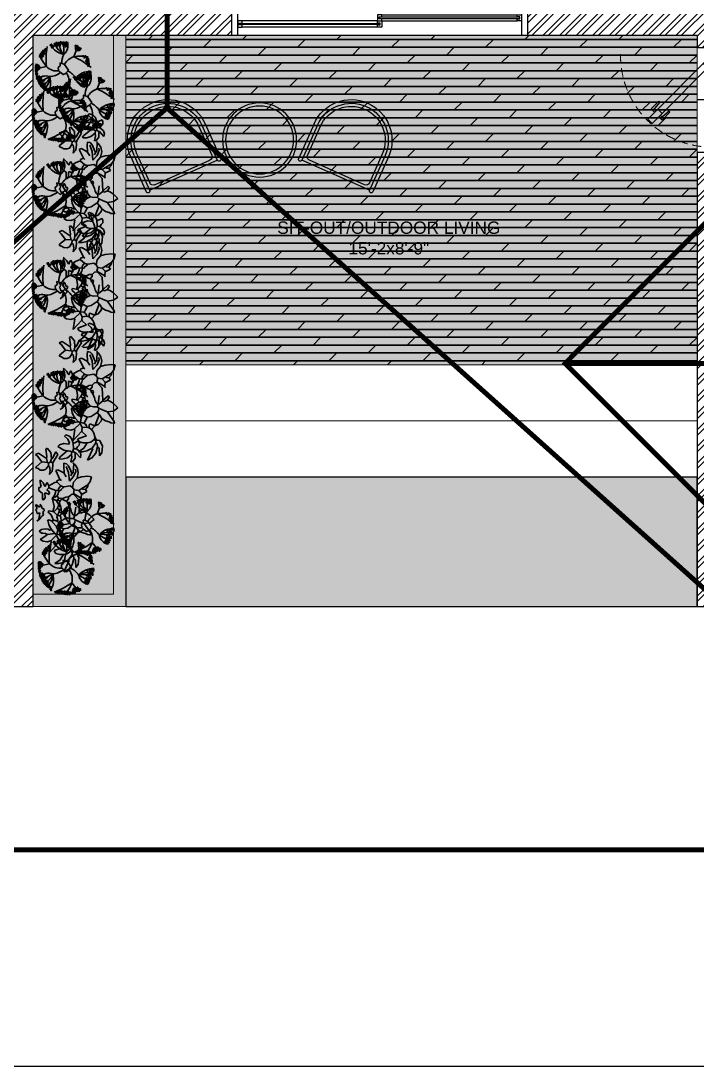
# Model space of a CAD drawing. Header units: millimetres. Extents: x 0 to 59560, y 0 to 21447.
# Drawn here: x 41083 to 46563, y 0 to 8467 of the extents above; entities that cross this region are included whole.
import ezdxf
from ezdxf.enums import TextEntityAlignment as Align

# ---------------------------------------------------------------- set-up
doc = ezdxf.new("R2010")
doc.units = ezdxf.units.MM
doc.header["$LTSCALE"] = 150
doc.linetypes.add('DASHED', pattern=[0.75, 0.5, -0.25])
for name, color, linetype in [('ad-Door', 11, 'Continuous'), ('ad-Elevation 10', 8, 'Continuous'), ('ad-Furniture', 8, 'Continuous'), ('ad-Glass Sectionline', 140, 'Continuous'), ('ad-Text', 7, 'Continuous'), ('ad-Text Main_Door&window Label', 7, 'Continuous'), ('ad-Verandah', 33, 'Continuous'), ('ad-Wall', 240, 'Continuous'), ('ad-Wall hatch', 8, 'Continuous')]:
    doc.layers.add(name, color=color, linetype=linetype)
doc.layers.add('ad-Landscape', color=7, linetype='Continuous', lineweight=35, true_color=0x007f00)
doc.layers.add('ad-Landscape 2', color=7, linetype='Continuous', lineweight=35, true_color=0x264c00)
doc.layers.add('ad-Primary Roof', color=5, linetype='Continuous', true_color=0x0000ff)
doc.layers.add('ad-Secondary Roof', color=6, linetype='Continuous', true_color=0xff00ff)
doc.styles.add('New Text Style', font='arial.ttf', dxfattribs={"height": 100})
doc.styles.get("Standard").update_dxf_attribs({"font": 'arial.ttf'})

# ---------------------------------------------------------------- blocks, each defined once
blk = doc.blocks.new('zw$BA31')
at = {"layer": 'ad-Primary Roof', "linetype": 'DASHED', "ltscale": 2, "const_width": 40}
for points in [[(-8660, -5950), (-8660, -9750)], [(-15525, -15760), (-8660, -9750), (-1945, -15760)], [(-15525, -14390), (-15525, -15760), (-1945, -15760), (-1945, -15310)]]:
    blk.add_lwpolyline(points, dxfattribs=at)
at = {"layer": 'ad-Secondary Roof', "linetype": 'DASHED', "ltscale": 2, "const_width": 40}
for points in [[(-1945, -8330), (-5435, -11820), (-1945, -15310)], [(-5435, -11820), (-335.5, -11820)]]:
    blk.add_lwpolyline(points, dxfattribs=at)
blk = doc.blocks.new('$ZCDB_AUDIT_GENERATED_C77D')
blk.add_wipeout([(0, 230), (2400, 230), (2400, 0), (0, 0)]).dxf.layer = 'ad-Elevation 10'
at = {"layer": 'ad-Elevation 10'}
for points in [[(2400, 230), (0, 230)], [(2400, 0), (0, 0)]]:
    blk.add_lwpolyline(points, dxfattribs=at)
for points in [[(50, 0), (50, 230), (0, 230), (0, 0)], [(2350, 0), (2400, 0), (2400, 230), (2350, 230)], [(85, 83), (85, 65), (50, 65), (50, 115), (85, 115), (85, 97), (63, 97), (63, 83)], [(1217.5, 133), (1217.5, 115), (1182.5, 115), (1182.5, 165), (1217.5, 165), (1217.5, 147), (1195.5, 147), (1195.5, 133)], [(1182.5, 83), (1182.5, 65), (1217.5, 65), (1217.5, 115), (1182.5, 115), (1182.5, 97), (1204.5, 97), (1204.5, 83)], [(2315, 133), (2315, 115), (2350, 115), (2350, 165), (2315, 165), (2315, 147), (2337, 147), (2337, 133)]]:
    blk.add_lwpolyline(points, close=True, dxfattribs=at)
at = {"layer": 'ad-Glass Sectionline'}
for points in [[(1200, 95), (65, 95), (65, 85), (1200, 85)], [(1200, 145), (2335, 145), (2335, 135), (1200, 135)]]:
    blk.add_lwpolyline(points, close=True, dxfattribs=at)
for points in [[(1182.5, 115), (85, 115)], [(1217.5, 165), (2315, 165)], [(1217.5, 115), (2315, 115)], [(1182.5, 65), (85, 65)]]:
    blk.add_lwpolyline(points, dxfattribs=at)
blk = doc.blocks.new('*U82')
blk.add_blockref('$ZCDB_AUDIT_GENERATED_C77D', (0, 0))
blk = doc.blocks.new('$ZCDB_AUDIT_GENERATED_1EADF1')
at = {"color": 82}
blk.add_lwpolyline([(214, -99, -0.332157), (271, -91, 2.110716)], format="xyb", dxfattribs=at)
at = {"layer": 'ad-Landscape'}
for points in [[(16, 279, -0.2826), (-12, 229), (-24, 165, 0.08666), (-144, 235)], [(-12, 229, -0.332157), (-47, 274, 2.110716)], [(107, 261, 0.297027), (76, 134, 0.202579), (210, 192)], [(143, 244, 0.034752), (76, 134, 0.322006), (167, 229)], [(-55, 12, 0.124299), (-145, -8, 0.235359), (-244, 124, 3.344811)], [(18, 39, 0.239145), (-24, 165, 0.066971), (-223, 159)], [(33, 25, 0.160891), (76, 134, 0.235359), (239, 155, 3.344811)], [(259, 119, -0.066971), (165, -57, -0.237273), (36, -31)], [(-261, 80, -0.202579), (-145, -8, 0.322006), (-272, 24)], [(286, 12, -0.08666), (165, -57), (214, -99, 0.2826), (244, -149)], [(-270, -44, 0.297027), (-145, -8, -0.034752), (-273, -4)], [(-240, -132, -0.2826), (-183, -131), (-122, -109), (-122, -109, -0.217045), (-45, -15)], [(20, -47, 0.144947), (89, -127, 0.235359), (24, -279, 3.344811)], [(-183, -131, -0.332157), (-205, -184, 2.110716)], [(-122, -249, -0.08666), (-122, -109), (-122, -109, 0.066971), (-16, -279)], [(71, -272, -0.202579), (89, -127, 0.322006), (124, -254)], [(182, -218, 0.297027), (89, -127, -0.034752), (149, -241)]]:
    blk.add_lwpolyline(points, format="xyb", dxfattribs=at)
blk.add_lwpolyline([(-57, 15), (-44, -16), (12, -54), (43, -24), (55, -2), (31, 27), (13, 44), (-15, 47), (-32, 27), (-59, 30)], close=True, dxfattribs=at)
at = {"layer": 'ad-Landscape 2'}
for centre in [(-165, 212), (-153, 212), (-151, 220), (-138, 225), (-138, 204), (-132, 221), (-124, 231), (-124, 210), (-108, 216), (-32, 272), (-32, 251), (-22, 272), (-22, 265), (-22, 251), (-22, 243), (-9, 272), (-9, 251), (-1, 263), (-1, 241), (5, 272), (5, 251), (21, 270), (21, 261), (38, 268), (46, 259), (54, 267), (68, 257), (74, 259), (74, 237), (85, 239), (85, 218), (91, 259), (91, 237), (103, 253), (103, 239), (103, 231), (103, 218), (111, 212), (121, 243), (121, 221), (125, 227), (125, 206), (132, 237), (132, 216), (142, 235), (142, 214), (146, 214), (152, 227), (152, 206), (158, 204), (168, 220), (176, 210), (181, 204), (-243, 116), (-238, 124), (-232, 110), (-218, 110), (-198, 173), (-189, 178), (-181, 196), (-181, 174), (-165, 190), (-153, 190), (-151, 198), (-132, 200), (111, 190), (146, 192), (158, 182), (168, 198), (176, 188), (181, 182), (193, 194), (193, 173), (207, 176), (207, 155), (215, 157), (230, 153), (238, 149), (258, 104), (-267, 24), (-265, -4), (-261, 63), (-261, 41), (-261, 10), (-255, 33), (-255, 22), (-251, 0), (-249, 84), (-249, 73), (-247, 57), (-243, 47), (-240, 82), (-240, 32), (-234, 73), (-234, -4), (-230, 59), (-224, 98), (248, 73), (248, 51), (254, 35), (254, 14), (256, -2), (258, 82), (262, 86), (262, 65), (264, 39), (266, 65), (266, 43), (273, 18), (273, -4), (-265, -33), (-259, -15), (-257, -41), (-255, -23), (-245, -14), (-243, -35), (-238, -27), (-224, -27), (221, -86), (221, -108), (226, -76), (226, -98), (234, -102), (240, -70), (240, -92), (246, -86), (246, -108), (246, -109), (254, -68), (254, -90), (256, -23), (256, -68), (262, -88), (264, -21), (264, -43), (268, -49), (268, -70), (279, -15), (279, -37), (-232, -125), (-228, -143), (-216, -139), (-212, -160), (-208, -153), (-204, -129), (-204, -174), (-200, -151), (-195, -153), (-128, -200), (-114, -213), (48, -213), (91, -207), (119, -203), (127, -200), (134, -198), (146, -194), (158, -190), (158, -211), (162, -202), (170, -196), (213, -115), (228, -119), (228, -141), (234, -123), (246, -131), (-126, -223), (-118, -237), (-104, -237), (-101, -251), (-93, -241), (-85, -254), (-81, -231), (-71, -254), (-65, -243), (-57, -256), (-54, -233), (-44, -256), (-34, -250), (25, -258), (33, -272), (37, -249), (46, -272), (48, -235), (62, -250), (70, -264), (74, -241), (82, -223), (82, -245), (84, -264), (91, -229), (109, -223), (109, -245), (119, -225), (125, -215), (125, -237), (127, -221), (134, -219), (140, -223), (146, -215), (162, -223), (170, -217)]:
    blk.add_circle(centre, 5.54, dxfattribs=at)
blk = doc.blocks.new('$ZCDB_AUDIT_GENERATED_1EAED1')
for p, q in [((-6.87, 7.43), (-6.56, 7.43)), ((-6.85, 7.18), (-6.87, 7.43)), ((-6.78, 6.73), (-6.85, 7.18)), ((-6.56, 6.36), (-6.78, 6.73)), ((-6.56, 7.43), (-4.64, 6.2)), ((-4.49, 6.13), (-4.38, 7.36)), ((-4.38, 7.36), (-3.78, 8.29)), ((-3.78, 8.29), (-2.83, 7.4)), ((-2.83, 7.4), (-2.4, 6.84)), ((-2.4, 6.84), (-2.1, 6.2)), ((-2.1, 6.2), (-1.41, 6.66)), ((-1.41, 6.66), (-1.18, 6.43)), ((2.05, 7.05), (1.66, 6.2)), ((2.51, 6.74), (2.05, 7.05)), ((2.51, 6.74), (3.12, 7.28)), ((2.51, 6.74), (2.58, 6.2)), ((2.74, 6.05), (3.42, 7.29)), ((3.12, 7.28), (3.43, 7.28)), ((3.42, 7.29), (4.09, 7.8)), ((4.09, 7.8), (5.08, 8.14)), ((5.08, 8.14), (5.19, 7.4)), ((5.19, 7.4), (5.11, 6.07)), ((-12.83, 4.56), (-13.44, 4.03)), ((-11.47, 4.74), (-12.83, 4.56)), ((-10.31, 4.25), (-11.47, 4.74)), ((-6.99, 4.11), (-6.32, 4.7)), ((-5.03, 4.36), (-6.79, 3.59)), ((-6.56, 6.36), (-6.33, 5.59)), ((-6.33, 5.59), (-5.79, 4.9)), ((-6.32, 4.7), (-5.79, 4.9)), ((-5.79, 4.9), (-5.03, 4.43)), ((-5.03, 4.43), (-5.03, 4.36)), ((-5.03, 4.36), (-4.49, 3.97)), ((-4.64, 6.2), (-4.49, 6.13)), ((-4.1, 5.22), (-4.49, 6.13)), ((-4.17, 4.25), (-3.64, 4.36)), ((-3.64, 4.36), (-4.1, 5.22)), ((-3.64, 4.36), (-3.33, 4.05)), ((-2.18, 5.28), (-2.8, 4.43)), ((-2.8, 4.43), (-2.72, 4.28)), ((-2.72, 4.28), (-1.03, 4.59)), ((-2.1, 6.2), (-2.34, 5.59)), ((-2.34, 5.59), (-2.18, 5.28)), ((-2.18, 5.28), (-2.1, 5.28)), ((-1.18, 6.43), (-2.1, 5.28)), ((-2.1, 5.28), (-2.03, 5.28)), ((0.46, 5.28), (-2.03, 5.28)), ((1.66, 4.28), (0.46, 5.28)), ((0.74, 5.82), (0.51, 5.9)), ((1.66, 5.9), (0.74, 5.82)), ((0.74, 5.82), (1.79, 4.24)), ((1.66, 6.2), (1.66, 5.9)), ((1.66, 5.9), (2.35, 5.36)), ((2.51, 4.43), (1.79, 4.24)), ((2.74, 6.05), (2.35, 5.36)), ((2.35, 5.36), (2.51, 4.43)), ((3.05, 4.13), (2.51, 4.43)), ((2.58, 6.2), (2.74, 6.05)), ((4.12, 4.36), (3.05, 4.13)), ((4.89, 5.13), (4.12, 4.36)), ((4.34, 3.53), (5.27, 4.45)), ((5.11, 6.07), (4.89, 5.13)), ((5.97, 5.43), (4.89, 5.13)), ((4.89, 5.13), (4.89, 5.2)), ((5.27, 4.45), (6.3, 4.92)), ((6.04, 4.36), (5.89, 4.13)), ((5.97, 5.43), (6.92, 5.29)), ((6.27, 4.43), (6.04, 4.36)), ((7.89, 4.59), (6.27, 4.43)), ((6.3, 4.92), (6.78, 4.87)), ((6.92, 5.29), (7.66, 4.85)), ((7.66, 4.85), (7.89, 4.59)), ((7.89, 4.59), (8.12, 4.51)), ((9.01, 4.93), (8.32, 4.39)), ((8.32, 4.39), (8.32, 4.01)), ((10.16, 5.01), (9.01, 4.93)), ((9.64, 6.15), (9.09, 6.01)), ((9.09, 6.01), (10.16, 5.16)), ((10.27, 6), (9.64, 6.15)), ((10.39, 4.32), (9.86, 4.24)), ((10.16, 5.16), (10.16, 5.01)), ((10.16, 5.01), (10.47, 4.55)), ((10.7, 5.55), (10.27, 6)), ((10.47, 4.55), (10.39, 4.32)), ((10.39, 4.32), (10.62, 3.78)), ((11.01, 4.7), (10.47, 4.55)), ((10.93, 5.24), (10.7, 5.55)), ((11.32, 5.55), (10.93, 5.24)), ((10.93, 5.24), (11.01, 4.7)), ((11.01, 4.7), (12.24, 4.7)), ((11.68, 5.92), (11.32, 5.55)), ((12.11, 5.96), (11.68, 5.92)), ((12.55, 5.78), (12.11, 5.96)), ((12.55, 5.78), (12.16, 4.85)), ((12.16, 4.85), (12.24, 4.7)), ((13.13, 4.37), (12.24, 4.7)), ((13.63, 3.96), (13.13, 4.37)), ((-11.95, 2.74), (-14.23, 1.55)), ((-13.71, 2.59), (-14.23, 1.55)), ((-13.73, 2.55), (-12.88, 3.32)), ((-13.42, 4.05), (-11.87, 4.05)), ((-12.88, 3.32), (-11.56, 3.74)), ((-11.79, 2.59), (-12.32, 1.49)), ((-11.79, 2.59), (-11.95, 2.74)), ((-11.87, 4.05), (-11.56, 3.74)), ((-10.71, 3.44), (-11.79, 2.59)), ((-11.56, 3.74), (-10.95, 3.67)), ((-10.95, 3.67), (-10.71, 3.44)), ((-10.71, 3.44), (-10.33, 3.44)), ((-10.68, 1.61), (-10.56, 2.38)), ((-10.56, 2.38), (-10.04, 3.14)), ((-10.18, 3.67), (-10.33, 3.44)), ((-10.02, 3.13), (-10.33, 3.44)), ((-10.31, 4.25), (-10.18, 3.67)), ((-9.68, 3.34), (-10.19, 3.69)), ((-9.63, 3.32), (-10.02, 3.13)), ((-8.75, 3.09), (-9.68, 3.34)), ((-8.33, 2.9), (-8.75, 3.09)), ((-7.95, 2.67), (-8.33, 2.9)), ((-7.26, 3.36), (-7.95, 2.67)), ((-7.95, 2.67), (-7.56, 2.21)), ((-6.95, 2.21), (-7.56, 2.21)), ((-7.56, 2.21), (-7.41, 1.74)), ((-7.26, 3.28), (-6.99, 4.11)), ((-7.26, 3.36), (-7.26, 3.28)), ((-7.26, 3.28), (-6.79, 2.44)), ((-6.79, 3.59), (-7.18, 3.44)), ((-6.79, 2.44), (-6.95, 2.21)), ((-5.26, 2.74), (-5.41, 1.9)), ((-4.49, 3.97), (-5.26, 2.74)), ((-4.49, 3.97), (-4.17, 4.25)), ((-3.18, 2.59), (-3.41, 2.05)), ((-3.18, 4.2), (-3.33, 4.05)), ((-3.33, 4.05), (-3.33, 3.28)), ((-3.33, 3.28), (-3.18, 2.74)), ((-2.8, 4.2), (-3.18, 4.2)), ((-3.18, 2.74), (-3.18, 2.59)), ((-3.18, 2.59), (-1.95, 1.74)), ((-2.72, 4.28), (-2.8, 4.2)), ((-2.58, 3.96), (-2.8, 4.2)), ((-2.05, 3.66), (-2.58, 3.96)), ((-1.49, 3.59), (-2.05, 3.66)), ((-1.49, 3.59), (-0.64, 3.28)), ((-0.64, 3.28), (-0.26, 3.44)), ((-0.64, 3.28), (-0.18, 2.97)), ((-0.26, 3.44), (0.05, 3.28)), ((-0.18, 2.97), (-0.03, 2.97)), ((0.05, 3.28), (-0.03, 2.97)), ((-0.03, 2.97), (0.28, 2.74)), ((0.74, 3.2), (0.28, 2.74)), ((0.28, 2.74), (0.43, 2.36)), ((0.43, 2.36), (0.66, 2.05)), ((1.12, 3.2), (0.74, 3.2)), ((1.13, 2.63), (0.89, 2.05)), ((1.51, 3.67), (1.12, 3.2)), ((1.12, 3.2), (1.13, 2.63)), ((1.59, 3.74), (1.51, 3.67)), ((1.66, 4.2), (1.59, 3.74)), ((1.66, 4.2), (1.66, 4.28)), ((3.05, 4.13), (3.43, 3.67)), ((3.28, 2.44), (3.05, 2.21)), ((3.05, 2.21), (3.05, 2.13)), ((3.28, 2.44), (3.43, 3.67)), ((3.28, 2.44), (3.28, 2.21)), ((3.28, 2.21), (3.51, 1.74)), ((6.13, 3.43), (4.34, 3.53)), ((6.12, 2.44), (5.28, 2.9)), ((5.89, 4.13), (5.43, 3.9)), ((5.89, 4.13), (6.51, 3.9)), ((6.12, 2.44), (6.2, 2.51)), ((6.12, 2.44), (6.81, 1.28)), ((7.44, 3.04), (6.13, 3.43)), ((6.2, 2.51), (7.43, 2.51)), ((6.51, 3.9), (7.51, 3.51)), ((7.43, 2.51), (8.12, 2.59)), ((7.51, 3.51), (7.97, 3.13)), ((8.12, 2.59), (7.97, 3.13)), ((9.28, 4.26), (8.32, 4.01)), ((9.21, 3.34), (9, 2.45)), ((9, 2.45), (9.01, 1.78)), ((9.86, 4.24), (9.21, 3.34)), ((9.86, 4.24), (9.28, 4.26)), ((10.62, 3.39), (9.47, 1.86)), ((10.62, 3.78), (10.55, 3.55)), ((10.55, 3.55), (10.62, 3.39)), ((10.62, 3.39), (10.77, 2.67)), ((10.77, 2.67), (11.62, 1.47)), ((11.93, 1.86), (12.18, 2.74)), ((12.16, 3.93), (12.01, 3.78)), ((12.18, 2.74), (12.01, 3.78)), ((12.16, 3.93), (12.99, 3.59)), ((12.99, 3.59), (13.7, 2.93)), ((13.93, 3.24), (13.63, 3.96)), ((13.7, 2.93), (13.93, 3.24)), ((-12.32, 1.49), (-12.49, 0.6)), ((-12.49, 0.6), (-12.43, -0.22)), ((-12.43, -0.22), (-11.7, 0.9)), ((-11.7, 0.9), (-10.68, 1.61)), ((-10.68, 1.61), (-10.63, 0.84)), ((-10.63, 0.84), (-10.35, 0.07)), ((-10.35, 0.07), (-9.84, -0.28)), ((-8.18, 0.67), (-10.03, -1.19)), ((-9.77, -0.26), (-9.18, 1.59)), ((-9.18, 1.59), (-8.33, 0.74)), ((-8.33, 0.74), (-8.18, 0.67)), ((-7.49, 0.74), (-8.18, 0.67)), ((-6.64, 0.36), (-7.72, -0.87)), ((-7.41, 1.74), (-7.49, 0.74)), ((-7.49, 0.74), (-6.64, 0.36)), ((-7.14, 1.7), (-7.41, 1.74)), ((-6.82, 1.48), (-7.14, 1.7)), ((-6.56, 1.13), (-6.82, 1.48)), ((-6.64, 0.36), (-6.49, 0.36)), ((-6.26, 1.44), (-6.56, 1.13)), ((-6.56, 1.13), (-6.41, 0.44)), ((-6.41, 0.44), (-6.49, 0.36)), ((-6.49, 0.36), (-6.26, 0.05)), ((-5.49, 0.67), (-6.41, 0.44)), ((-6.26, 0.05), (-6.41, -1.48)), ((-5.41, 1.9), (-6.26, 1.44)), ((-6.26, 0.05), (-5.49, -0.56)), ((-4.87, 0.98), (-5.49, 0.67)), ((-5.49, 0.67), (-4.95, 0.44)), ((-5.41, 1.9), (-4.87, 0.98)), ((-4.95, 0.44), (-4.8, 0.44)), ((-4.87, 0.98), (-4.64, 0.74)), ((-4.64, 0.74), (-4.8, 0.44)), ((-4.8, 0.44), (-3.87, -0.33)), ((-4.1, 0.98), (-4.64, 0.74)), ((-3.72, 1.44), (-4.1, 0.98)), ((-4.1, 0.98), (-3.72, 0.67)), ((-3.57, 1.82), (-3.72, 1.44)), ((-3.72, 1.44), (-3.03, 1.44)), ((-3.49, 0.82), (-3.72, 0.67)), ((-3.72, 0.67), (-3.41, -0.18)), ((-3.41, 2.05), (-3.57, 1.82)), ((-2.87, 0.59), (-3.49, 0.82)), ((-3.03, 1.44), (-2.64, 1.28)), ((-2.49, 0.74), (-2.87, 0.59)), ((-2.03, 1.67), (-2.64, 1.28)), ((-2.64, 1.28), (-2.57, 0.9)), ((-2.57, 0.9), (-2.49, 0.74)), ((-1.87, 1.13), (-2.49, 0.74)), ((-2.49, 0.74), (-2.49, 0.67)), ((-2.49, 0.67), (-1.8, 0.05)), ((-1.95, 1.74), (-2.03, 1.67)), ((-2.03, 1.67), (-1.95, 1.28)), ((-1.95, 1.74), (-1.49, 1.59)), ((-1.95, 1.28), (-1.87, 1.13)), ((-1.8, 1.05), (-1.87, 1.13)), ((-1.34, 1.36), (-1.8, 1.05)), ((-1.11, 0.74), (-1.8, 0.05)), ((-1.8, 0.05), (-1.72, -0.18)), ((-1.07, 0.1), (-1.73, -0.16)), ((-1.49, 1.59), (-1.34, 1.36)), ((-1.49, 1.59), (-1.18, 1.59)), ((-1.18, 1.59), (-1.34, 1.36)), ((-1.34, 1.36), (-1.34, 1.28)), ((-1.34, 1.28), (-1.11, 0.74)), ((-1.18, 1.59), (-0.87, 1.51)), ((-0.57, 1.05), (-1.11, 0.74)), ((-0.72, 0.13), (-1.07, 0.1)), ((-0.87, 1.51), (-0.11, 1.28)), ((-0.87, 1.51), (-0.57, 1.05)), ((0.82, -0.1), (-0.72, 0.13)), ((-0.57, 1.05), (-0.18, 1.05)), ((-0.11, 1.28), (-0.18, 1.05)), ((-0.18, 1.05), (0.28, 0.74)), ((0.36, 1.36), (-0.11, 1.28)), ((0.28, 0.74), (0.51, 0.67)), ((0.59, 1.59), (0.36, 1.36)), ((0.36, 1.36), (0.66, 0.9)), ((0.66, 0.9), (0.51, 0.67)), ((0.51, 0.67), (0.82, -0.1)), ((0.66, 2.05), (0.59, 1.59)), ((0.66, 2.05), (0.89, 2.05)), ((0.97, 1.21), (0.66, 0.9)), ((0.89, 2.05), (0.97, 1.21)), ((0.97, 1.21), (1.43, 0.9)), ((1.43, 0.82), (0.97, -0.18)), ((0.97, -0.18), (1.59, 0.34)), ((1.89, 1.13), (1.43, 0.82)), ((1.43, 0.9), (1.43, 0.82)), ((1.59, 0.34), (2.16, 0.59)), ((2.43, 1.28), (1.89, 1.13)), ((2.16, 0.59), (2.58, 0.67)), ((2.58, 1.67), (2.43, 1.28)), ((2.43, 1.28), (2.58, 1.21)), ((2.58, 1.74), (2.58, 1.67)), ((2.74, 1.74), (2.58, 1.67)), ((2.89, 1.21), (2.58, 1.21)), ((2.58, 1.21), (2.58, 0.67)), ((2.58, 0.67), (3.2, -0.79)), ((3.05, 2.13), (2.74, 1.74)), ((3.12, 1.36), (2.89, 1.21)), ((3.51, 1.74), (3.12, 1.36)), ((3.51, 1.74), (4.28, 0.98)), ((3.88, -0.24), (4.22, 0.53)), ((4.22, 0.53), (4.28, 0.98)), ((4.58, 0.98), (4.28, 0.98)), ((4.81, 1.59), (4.58, 1.9)), ((4.81, 1.59), (4.58, 0.98)), ((4.81, 1.59), (6.66, 0.82)), ((5.96, -0.48), (6.53, 0.08)), ((6.53, 0.08), (7.74, 0.28)), ((6.66, 0.82), (6.81, 1.28)), ((8.27, 0.28), (7.74, 0.28)), ((8.27, 0.36), (8.35, 0.36)), ((8.27, 0.36), (8.27, 0.28)), ((8.35, 0.36), (8.27, 0.28)), ((8.27, 0.28), (8.27, 0.21)), ((8.27, 0.21), (8.5, -0.18)), ((8.35, 0.36), (8.43, 0.36)), ((9.97, 1.44), (8.43, 0.36)), ((9.12, 0.05), (8.5, -0.18)), ((9.01, 1.78), (9.16, 1.62)), ((9.16, 1.62), (9.09, 1.55)), ((9.27, 0.28), (9.12, 0.05)), ((9.12, 0.05), (10.43, -0.02)), ((9.47, 1.86), (9.16, 1.62)), ((10.5, 1.05), (9.27, 0.28)), ((9.97, 1.44), (10.5, 1.05)), ((11.62, 1.47), (11.93, 1.86)), ((-10.03, -1.19), (-7.79, -0.79)), ((-7.89, -1.61), (-7.72, -0.87)), ((-7.73, -2.46), (-7.89, -1.61)), ((-7.79, -0.79), (-7.72, -0.87)), ((-6.49, -1.64), (-7.36, -3)), ((-6.41, -1.48), (-6.49, -1.64)), ((-6.41, -1.48), (-6.18, -1.89)), ((-6.18, -1.89), (-6.05, -2.39)), ((-5.49, -0.56), (-5.49, -0.64)), ((-5.49, -0.56), (-5.13, -0.82)), ((-5.49, -0.95), (-5.49, -0.64)), ((-5.29, -1.32), (-5.49, -0.95)), ((-5.32, -2.69), (-5.19, -1.92)), ((-5.19, -1.92), (-5.29, -1.32)), ((-5.13, -0.82), (-4.33, -1.14)), ((-4.33, -1.14), (-3.49, -1.25)), ((-3.87, -0.33), (-3.72, -0.33)), ((-3.41, -0.18), (-3.72, -0.33)), ((-3.72, -0.33), (-3.57, -0.72)), ((-3.57, -0.72), (-3.41, -1.02)), ((-3.57, -1.25), (-3.49, -1.25)), ((-3.41, -1.02), (-3.49, -1.25)), ((-3.49, -1.25), (-3.41, -1.41)), ((-2.63, -0.41), (-3.41, -0.18)), ((-2.32, -0.62), (-2.63, -0.41)), ((-2.41, -2.25), (-2.26, -2.1)), ((-1.95, -1.02), (-2.32, -0.62)), ((-2.26, -2.1), (-1.88, -2.2)), ((-1.72, -1.1), (-1.95, -1.02)), ((-1.88, -2.2), (-1.58, -2.1)), ((-1.72, -0.18), (-1.57, -0.95)), ((-1.57, -0.95), (-1.72, -1.1)), ((-1.58, -2.1), (-1.41, -1.95)), ((-1.41, -1.95), (-1.03, -1.95)), ((-1.03, -1.95), (-1.03, -2.33)), ((1.2, -1.64), (0.74, -2.02)), ((0.74, -2.02), (0.82, -2.18)), ((0.82, -0.1), (0.97, -0.18)), ((2.12, -2.1), (0.82, -2.18)), ((2.12, -1.64), (1.2, -1.64)), ((2.18, -0.68), (1.82, -0.72)), ((1.82, -0.72), (2.2, -1.48)), ((2.2, -1.48), (2.12, -1.64)), ((2.74, -2.87), (2.12, -2.1)), ((2.54, -0.83), (2.18, -0.68)), ((2.82, -1.18), (2.54, -0.83)), ((3.2, -0.79), (2.82, -1.18)), ((3.58, -0.72), (3.2, -0.79)), ((3.51, -1.48), (3.86, -1.35)), ((3.81, -1.72), (3.51, -1.48)), ((3.58, -0.72), (3.88, -0.24)), ((3.58, -0.72), (4.28, -1.02)), ((3.96, -1.74), (3.81, -1.72)), ((3.86, -1.35), (4.13, -1.2)), ((4.27, -1.91), (3.96, -1.74)), ((4.13, -1.2), (4.28, -1.02)), ((4.63, -2.22), (4.27, -1.91)), ((6.81, -0.33), (5.96, -0.48)), ((6.81, -0.33), (7.58, -0.41)), ((7.04, -1.18), (6.88, -1.7)), ((6.88, -1.7), (6.92, -2.37)), ((7.74, -0.64), (7.04, -1.18)), ((7.58, -0.41), (7.74, -0.64)), ((8.58, -1.95), (7.66, -3.18)), ((8.27, -0.56), (7.74, -0.64)), ((8.5, -0.18), (8.27, -0.56)), ((8.27, -0.56), (8.43, -0.79)), ((8.43, -0.79), (9.27, -0.95)), ((8.43, -0.79), (8.58, -1.95)), ((8.58, -1.95), (9.81, -2.79)), ((9.66, -0.87), (9.27, -0.95)), ((9.27, -0.95), (10.43, -2.56)), ((11.2, -1.02), (9.66, -0.87)), ((10.43, -0.02), (11.35, -0.72)), ((11.35, -0.72), (11.2, -1.02)), ((-7.36, -3), (-7.73, -2.46)), ((-6.05, -2.39), (-6.03, -2.72)), ((-5.64, -3.18), (-6.03, -2.72)), ((-5.64, -3.18), (-5.32, -2.69)), ((-3.26, -3.18), (-3.57, -3.56)), ((-2.72, -2.64), (-3.26, -3.1)), ((-3.26, -3.18), (-2.8, -3)), ((-3.26, -3.1), (-3.26, -3.18)), ((-2.8, -3), (-2.24, -2.91)), ((-2.49, -2.41), (-2.72, -2.64)), ((-2.41, -2.25), (-2.49, -2.33)), ((-2.49, -2.33), (-2.49, -2.41)), ((-2.24, -2.91), (-1.87, -2.87)), ((-1.87, -2.87), (-1.95, -3.33)), ((-1.95, -3.33), (-1.95, -3.41)), ((-1.95, -3.41), (-1.41, -3.48)), ((-1.41, -3.48), (-1.26, -3.71)), ((-1.26, -3.71), (-1.11, -3.49)), ((-1.11, -3.49), (-0.85, -3.41)), ((-1.03, -2.33), (-0.41, -2.41)), ((-0.85, -3.41), (-0.53, -3.46)), ((-0.26, -2.64), (-0.72, -2.87)), ((-0.72, -2.87), (-0.18, -3.48)), ((-0.53, -3.46), (-0.34, -3.71)), ((-0.41, -2.41), (-0.26, -2.64)), ((-0.18, -3.48), (-0.34, -3.71)), ((-0.11, -2.72), (-0.26, -2.64)), ((3.35, -2.79), (2.74, -2.87)), ((3.35, -2.56), (3.58, -2.33)), ((3.35, -2.79), (3.35, -2.56)), ((3.58, -2.33), (4.01, -2.47)), ((4.01, -2.47), (4.46, -2.51)), ((4.46, -2.51), (4.81, -2.48)), ((4.81, -2.48), (4.63, -2.22)), ((4.81, -2.48), (4.89, -2.56)), ((6.92, -2.37), (7.27, -2.79)), ((7.27, -2.79), (7.43, -3.25)), ((7.66, -3.18), (7.43, -3.25)), ((9.81, -2.79), (10.2, -3.18)), ((10.43, -2.56), (10.2, -3.18))]:
    blk.add_line(p, q)
for centre, start, end in [((0.46, 5.28), 49.844, 89.647), ((-10.31, 4.25), 12.8043, 67.5333)]:
    blk.add_arc(centre, 0.00000961, start, end)
blk = doc.blocks.new('zw$5D37')
at = {"transparency": 33554559}
h = blk.add_hatch(color=43, dxfattribs=at)
h.dxf.hatch_style = 1
h.paths.add_polyline_path([(750, -4630), (750, 0), (650, 0), (650, -4530), (0, -4530), (0, -4630)])
at = {"layer": 'ad-Wall hatch', "transparency": 33554483}
h = blk.add_hatch(color=74, dxfattribs=at)
h.dxf.hatch_style = 1
h.paths.add_polyline_path([(0, -4530), (0, 0), (650, 0), (650, -4530)])
at = {"layer": 'ad-Verandah', "lineweight": 9}
for points in [[(0, -4530), (0, 0), (650, 0), (650, -4530)], [(750, -4630), (750, 0), (650, 0), (650, -4530), (0, -4530), (0, -4630)]]:
    blk.add_lwpolyline(points, close=True, dxfattribs=at)
at = {"layer": 'ad-Landscape', "xscale": -0.8129134488704248, "yscale": 0.8129134488704248, "zscale": 0.8129134488704248}
for p, rotation in [((242.3, -274.9), 89.99999999999997), ((431.3, -535.7), 89.99999999999997), ((216.5, -634), 89.99999999999997), ((216.5, -1245.9), 89.99999999999994), ((216.5, -2045.4), 89.99999999999993), ((216.5, -2942.9), 89.99999999999993), ((430.7, -3977.2), 89.99999999999994), ((266.7, -4302.8), 89.99999999999994)]:
    blk.add_blockref('$ZCDB_AUDIT_GENERATED_1EADF1', p, dxfattribs=dict(at, rotation=rotation))
at = {"layer": 'ad-Landscape', "color": 98, "ltscale": 10, "xscale": -39.35628013533176, "yscale": 39.35628013533176, "zscale": 39.35628013533176, "rotation": 272.6481936611812}
for p in [(353.8, -1190.1), (353.8, -1989.7), (353.8, -2887.1), (162.8, -3791.8)]:
    blk.add_blockref('$ZCDB_AUDIT_GENERATED_1EAED1', p, dxfattribs=at)
blk = doc.blocks.new('zw$F147')
for p, q in [((-1044.1, 136.8), (-918.3, 419.7)), ((-1016.7, 124.6), (-890.9, 407.5)), ((-993.9, 114.4), (-890.4, 347.1)), ((-890.9, 407.5), (-342.7, 163.7)), ((-850.8, 362.3), (-403.1, 163.2)), ((890.9, 407.5), (342.7, 163.7)), ((850.8, 362.3), (403.1, 163.2)), ((993.9, 114.4), (890.4, 347.1)), ((1016.7, 124.6), (890.9, 407.5)), ((1044.1, 136.8), (918.3, 419.7)), ((-491.3, -109), (-387.8, 123.6)), ((-468.5, -119.2), (-342.7, 163.7)), ((-441, -131.4), (-315.2, 151.5)), ((441, -131.4), (315.2, 151.5)), ((468.5, -119.2), (342.7, 163.7)), ((491.3, -109), (387.8, 123.6))]:
    blk.add_line(p, q)
for radius in [300, 275]:
    blk.add_circle((0, 0), radius)
for centre, radius, start, end in [((-904.6, 413.6), 15, 336.0262, 156.0262), ((904.6, 413.6), 15, 23.9738, 203.9738), ((-863, 334.9), 30, 66.0262, 156.0262), ((863, 334.9), 30, 23.9738, 113.9738), ((-329, 157.6), 15, 336.0262, 156.0262), ((329, 157.6), 15, 23.9738, 203.9738), ((-742.6, 2.7), 330, 156.0262, 336.0262), ((-742.6, 2.7), 300, 156.0262, 336.0262), ((-742.6, 2.7), 275, 156.0262, 336.0262), ((-415.3, 135.8), 30, 336.0262, 66.0262), ((415.3, 135.8), 30, 113.9738, 203.9738), ((742.6, 2.7), 330, 203.9738, 23.9738), ((742.6, 2.7), 300, 203.9738, 23.9738), ((742.6, 2.7), 275, 203.9738, 23.9738)]:
    blk.add_arc(centre, radius, start, end)
blk = doc.blocks.new('*U83')
for p, q in [((498.7, 578.5), (513.6, 563.6)), ((563.8, 513.3), (548.9, 528.2)), ((8.3, 111.1), (41.7, 111.1)), ((25, 127.8), (25, 94.4))]:
    blk.add_line(p, q)
for points in [[(525.4, 575.4), (497.9, 602.8), (435.1, 540), (442.9, 532.2), (511.5, 589.2)], [(560.7, 540), (588.2, 512.5), (525.4, 449.7), (517.5, 457.6), (574.5, 526.2)]]:
    blk.add_lwpolyline(points)
for points in [[(580.3, 630.3), (499.5, 549.5), (534.9, 514.2), (615.7, 595)], [(130.8, 180.8), (499.5, 549.5), (534.9, 514.2), (166.2, 145.5)], [(50, 100), (130.8, 180.8), (166.2, 145.5), (85.4, 64.6)], [(50, 100), (0, 100), (0, 0), (71.4, 0), (71.4, 35.7), (71.4, 50), (50, 50)], [(800, 100), (800, 50), (778.6, 50), (778.6, 35.7), (778.6, 0), (850, 0), (850, 100)]]:
    blk.add_lwpolyline(points, close=True)
blk.add_circle((25, 111.1), 11.1)
at = {"color": 8, "linetype": 'DASHED', "lineweight": 0}
blk.add_arc((66, 108.5), 741.9, 358.18808, 91.81192, dxfattribs=at)
at = {"layer": 'ad-Text Main_Door&window Label'}
blk.add_line((425, -125), (425, 230), dxfattribs=at)
blk.add_circle((425.3, -245), 120, dxfattribs=at)
at = {"layer": 'ad-Text Main_Door&window Label', "style": 'New Text Style'}
blk.add_attdef('D1', text='', height=100, dxfattribs=at).set_placement((425.3, -245), align=Align.MIDDLE_CENTER)
blk = doc.blocks.new('zw$4CF3')
at = {"transparency": 33554559}
h = blk.add_hatch(color=256, dxfattribs=at)
h.dxf.hatch_style = 1
h.set_gradient(color1=(153, 204, 0), color2=(63, 127, 0), name='INVSPHERICAL')
h.paths.add_polyline_path([(-4365, 1050), (-8995, 1050), (-8995, 0), (-4365, 0)])
h = blk.add_hatch(dxfattribs=at)
h.set_pattern_fill('GRASS', color=74)
h.set_pattern_definition([(90, (-6735, -1120), (-17.96051, 17.96051), [4.7625, -31.15852]), (45, (-6735, -1120), (-17.96051, 17.96051), [4.7625, -20.6375]), (135, (-6735, -1120), (-17.96051, -17.96051), [4.7625, -20.6375])])
h.paths.add_polyline_path([(-4365, 1050), (-8995, 1050), (-8995, 0), (-4365, 0)])
at = {"layer": 'ad-Elevation 10'}
blk.add_lwpolyline([(-4365, 1050), (-8995, 1050), (-8995, 0), (-4365, 0)], close=True, dxfattribs=at)
at = {"layer": 'ad-Verandah', "lineweight": 9}
for points in [[(-4365, 1505), (-4365, 1960), (-8995, 1960), (-8995, 1505)], [(-4365, 1050), (-4365, 1505), (-8995, 1505), (-8995, 1050)]]:
    blk.add_lwpolyline(points, close=True, dxfattribs=at)
for name, p, rotation in [('*U82', (-5737.5, 4860), 180), ('zw$5D37', (-9745, 4630), 359.9999999999984)]:
    blk.add_blockref(name, p, dxfattribs=dict(rotation=rotation))
at = {"layer": 'ad-Door', "ltscale": 5}
ref = blk.add_blockref('*U83', (-4135, 4530), dxfattribs=dict(at, xscale=-1, rotation=89.9999999999988))
ref.add_attrib('D1', 'D3', dxfattribs={"layer": 'ad-Text Main_Door&window Label', "height": 100, "rotation": 90, "style": 'New Text Style'}).set_placement((-3890, 4104.7), align=Align.MIDDLE_CENTER)
at = {"layer": 'ad-Furniture', "xscale": -1, "rotation": 179.9999999999992}
blk.add_blockref('zw$F147', (-7910, 3780), dxfattribs=at)
at = {"layer": 'ad-Text', "insert": (-6863.1, 2985.8), "char_height": 100, "width": 2018.365, "attachment_point": 5}
blk.add_mtext('\\pxt25;SIT-OUT/OUTDOOR LIVING\\P15\'-2x8\'-9"', dxfattribs=at)
at = {"transparency": 33554559}
h = blk.add_hatch(color=43, dxfattribs=at)
h.dxf.hatch_style = 1
h.paths.add_polyline_path([(-8995, 4630), (-8995, 1960), (-4365, 1960), (-4365, 4630)])
at = {"layer": 'ad-Landscape', "transparency": 33554687}
h = blk.add_hatch(dxfattribs=at)
h.set_pattern_fill('DOLMIT', color=44, scale=10, angle=180)
h.set_pattern_definition([(180, (-935, 3110), (-4e-14, -63.5), []), (225, (-935, 3110), (127, -127), [89.8026, -179.605])])
h.paths.add_polyline_path([(-8995, 4630), (-8995, 1960), (-4365, 1960), (-4365, 4630)])
at = {"layer": 'ad-Verandah', "lineweight": 9}
blk.add_lwpolyline([(-8995, 4630), (-8995, 1960), (-4365, 1960), (-4365, 4630)], close=True, dxfattribs=at)

msp = doc.modelspace()

# ---------------------------------------------------------------- hatches: boundary and pattern name
at = {"layer": 'ad-Wall hatch'}
h = msp.add_hatch(dxfattribs=at)
h.set_pattern_fill('ANSI32', color=256, scale=10)
h.set_pattern_definition([(45, (32602.6, 3722.27), (-67.35192, 67.35192), []), (45, (32647.5, 3722.27), (-67.35192, 67.35192), [])])
h.paths.add_polyline_path([(46792.6, 8252.3), (46792.6, 8582.3), (37537.6, 8582.3), (37537.6, 8352.3), (37637.6, 8352.3), (37637.6, 7652.3), (37752.6, 7652.3), (37752.6, 8352.3), (40952.6, 8352.3), (40952.6, 6852.3), (39452.6, 6852.3), (39452.6, 6737.3), (40952.6, 6737.3), (40952.6, 3952.3), (37752.6, 3952.3), (37752.6, 6737.3), (38652.6, 6737.3), (38652.6, 6852.3), (37637.6, 6852.3), (37637.6, 3952.3), (32982.6, 3952.3), (32982.6, 8352.3), (36637.6, 8352.3), (36637.6, 8582.3), (36232.6, 8582.3), (36232.6, 12782.3), (32982.6, 12782.3), (32982.6, 12927.3), (32752.6, 12927.3), (32752.6, 12552.3), (36002.6, 12552.3), (36002.6, 8582.3), (32752.6, 8582.3), (32752.6, 3722.3), (41182.6, 3722.3), (41182.6, 8352.3), (46562.6, 8352.3), (46562.6, 8252.3)])
h.paths.add_polyline_path([(46562.6, 7402.3), (46562.6, 3722.3), (47492.6, 3722.3), (47492.6, 3952.3), (46792.6, 3952.3), (46792.6, 7402.3)])
h.paths.add_polyline_path([(48152.6, 12552.3), (48152.6, 8352.3), (50697.6, 8352.3), (50697.6, 3952.3), (48342.6, 3952.3), (48342.6, 3722.3), (50927.6, 3722.3), (50927.6, 8582.3), (48382.6, 8582.3), (48382.6, 12552.3), (50927.6, 12552.3), (50927.6, 17477.3), (32752.6, 17477.3), (32752.6, 14127.3), (32982.6, 14127.3), (32982.6, 17247.3), (38052.6, 17247.3), (38052.6, 12552.3), (40292.6, 12552.3), (40292.6, 12782.3), (40192.6, 12782.3), (40192.6, 13632.3), (40077.6, 13632.3), (40077.6, 12782.3), (38282.6, 12782.3), (38282.6, 17247.3), (40077.6, 17247.3), (40077.6, 14397.3), (40192.6, 14397.3), (40192.6, 17247.3), (43622.6, 17247.3), (43622.6, 12782.3), (41192.6, 12782.3), (41192.6, 12552.3), (46952.6, 12552.3), (46952.6, 12782.3), (46537.6, 12782.3), (46537.6, 13277.3), (46307.6, 13277.3), (46307.6, 12667.3), (43852.6, 12667.3), (43852.6, 14372.3), (44857.6, 14372.3), (44857.6, 14487.3), (43852.6, 14487.3), (43852.6, 17247.3), (46307.6, 17247.3), (46307.6, 14487.3), (45657.6, 14487.3), (45657.6, 14372.3), (46537.6, 14372.3), (46537.6, 17247.3), (50697.6, 17247.3), (50697.6, 12782.3), (47852.6, 12782.3), (47852.6, 12552.3)])

# ---------------------------------------------------------------- linework, layer by layer
msp.add_lwpolyline([(56657.6, 21447.3), (28328.8, 21447.3), (28328.8, 0), (56657.6, 0)], close=True)

# ---------------------------------------------------------------- next in the draw order: block references
msp.add_blockref('zw$4CF3', (50927.6, 3722.3))

# ---------------------------------------------------------------- next in the draw order: linework, layer by layer
at = {"layer": 'ad-Wall'}
msp.add_lwpolyline([(32752.6, 8582.3), (32752.6, 3722.3), (41182.6, 3722.3), (41182.6, 8352.3), (46562.6, 8352.3), (46562.6, 8252.3), (46792.6, 8252.3)], dxfattribs=at)
msp.add_lwpolyline([(46562.6, 7402.3), (46562.6, 3722.3), (47492.6, 3722.3), (47492.6, 3952.3), (46792.6, 3952.3), (46792.6, 7402.3)], close=True, dxfattribs=at)

# ---------------------------------------------------------------- next in the draw order: block references
msp.add_blockref('zw$BA31', (50927.6, 17512.3))

doc.saveas('drawing.dxf')
